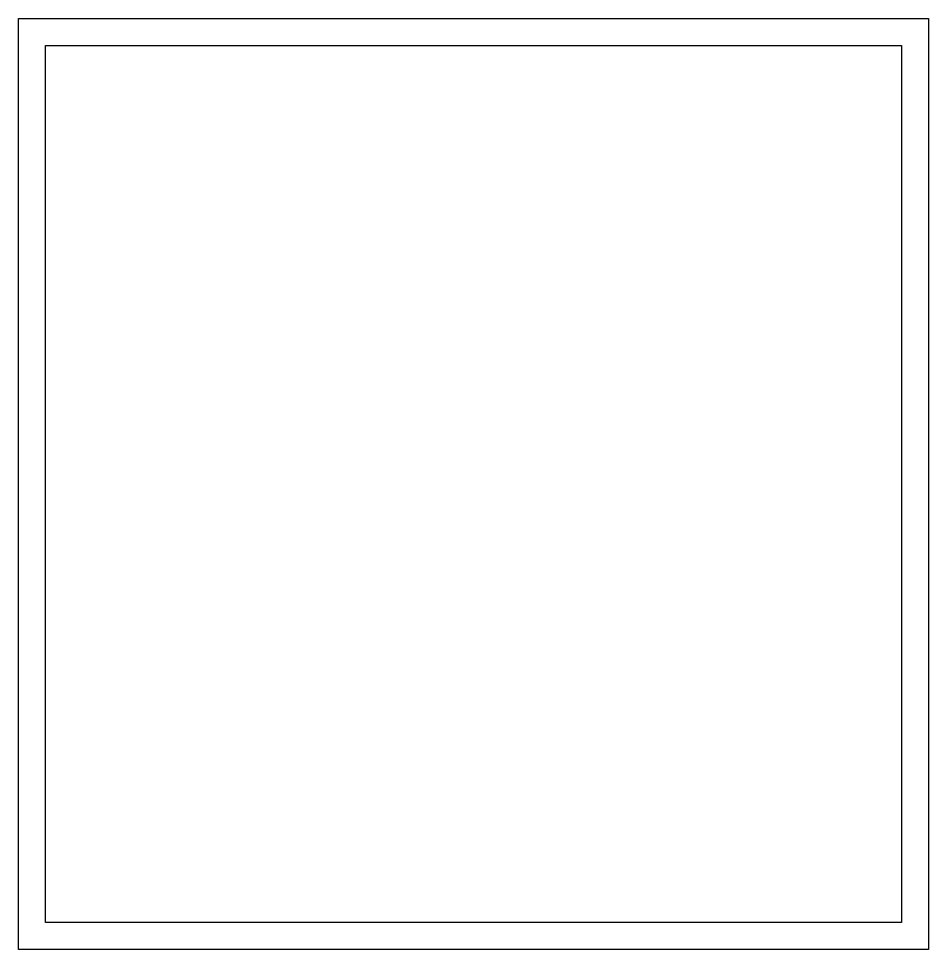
# Model space of a CAD drawing. Header units: metres. Extents: x 3452.022 to 3452.362, y 1477.172 to 1477.52.
import ezdxf

# ---------------------------------------------------------------- set-up
doc = ezdxf.new("R2010")
doc.units = ezdxf.units.M

# ---------------------------------------------------------------- blocks, each defined once
blk = doc.blocks.new('QUADRO DE CARGAS')
for p, q in [((0, 0), (0.34, 0)), ((0, -0.348), (0, 0)), ((0.34, 0), (0.34, -0.348)), ((0.01, -0.01), (0.33, -0.01)), ((0.01, -0.338), (0.01, -0.01)), ((0.33, -0.01), (0.33, -0.338)), ((0.33, -0.338), (0.01, -0.338)), ((0.34, -0.348), (0, -0.348))]:
    blk.add_line(p, q)

msp = doc.modelspace()

# ---------------------------------------------------------------- block references
msp.add_blockref('QUADRO DE CARGAS', (3452.02226, 1477.52046))

doc.saveas('drawing.dxf')
